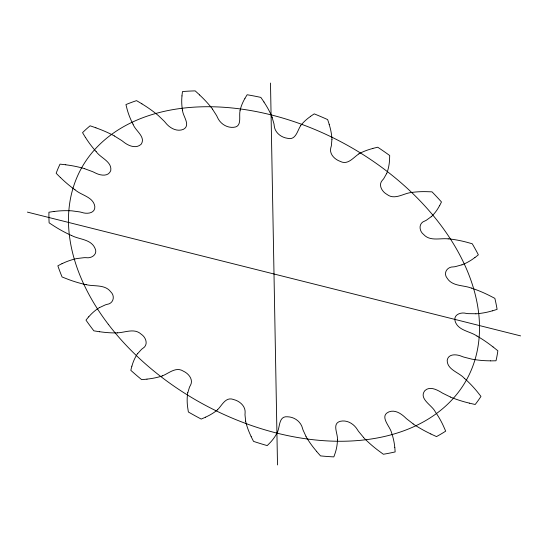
<?xml version="1.0" encoding="UTF-8"?>
<svg xmlns="http://www.w3.org/2000/svg" width="548" height="548" viewBox="0 0 548 548"><rect width="100%" height="100%" fill="white"/><g stroke="black" fill="none" stroke-linecap="round" stroke-linejoin="round"><path stroke-width="0.82" d="M181.936 95.907L182.484 91.557A240.627 162.256 28.6 0 1 195.177 90.879L199.664 94.962M187.806 392.711L189.505 387.1A33.825 22.811 28.6 0 1 190.266 385.71C193.814 379.88 188.759 373.606 183.443 371.215C176.018 366.345 169.092 373.222 162.516 375.805M240.093 110.655C238.64 116.121 242.469 126.759 233.64 127.314C226.708 127.992 220.152 123.601 217.426 117.327A33.825 22.811 28.6 0 0 216.576 115.546L212.473 109.134M131.842 366.16L130.814 370.338A240.627 162.256 28.6 0 0 141.658 379.648L146.987 379.161M386.559 173.668L383.703 178.716A33.825 22.811 28.6 0 1 382.648 179.929C377.825 184.724 381.949 191.69 386.936 194.396C394.08 200.006 402.246 194.218 409.575 192.773A92.968 62.684 28.6 0 1 426.392 191.663L432.002 191.841A240.627 162.256 28.6 0 1 441.469 201.965L439.592 205.753M277.651 431.591C279.987 426.33 278.857 415.802 287.584 416.788C294.386 416.96 300.756 421.57 302.503 428.235A33.825 22.811 28.6 0 0 303.044 430.016L306.065 436.55M244.922 98.332L247.169 94.756A240.627 162.256 28.6 0 1 260.827 97.393L263.999 102.017M137.589 353.707L141.535 349.336A33.825 22.811 28.6 0 1 142.864 348.336C148.652 344.836 145.994 337.267 141.206 334.212C134.397 327.875 125.204 332.581 117.361 332.835M300.681 125.684C297.311 130.623 295.906 140.548 287.501 138.302C280.966 137.39 274.795 132.52 274.199 125.65A33.825 22.811 28.6 0 0 273.979 123.91L272.109 117.388M88.666 316.812L85.981 320.128A240.627 162.256 28.6 0 0 93.866 330.834L99.674 331.773M424.851 390.662C418.357 398.732 432.221 405.349 435.194 411.678A92.968 62.684 28.6 0 1 443.585 426.385L445.682 431.146A240.627 162.256 28.6 0 1 436.496 436.592L430.824 433.982M431.214 216.7L426.269 220.289A33.825 22.811 28.6 0 1 424.693 221.063C418.398 223.146 418.98 231.009 423.679 234.523C430.077 241.572 440.085 237.942 448.209 238.873M425.207 390.347C429.7 386.326 436.256 389.388 440.681 391.991A33.825 22.811 28.6 0 0 442.688 393.211L450.394 396.999M217.577 409.726C222.084 405.335 225.68 396.327 233.722 399.581C239.873 401.102 245.819 406.321 245.1 413.151A33.825 22.811 28.6 0 0 244.99 414.815L245.675 421.172M474.931 257.581L478.363 254.813A240.627 162.256 28.6 0 0 472.239 243.757L466.382 242.134A92.968 62.684 28.6 0 0 448.189 238.818M310.497 116.368L314.237 113.874A240.627 162.256 28.6 0 1 327.649 119.594L329.225 124.355M99.496 307.613L105.332 304.88A33.825 22.811 28.6 0 1 107.12 304.359C113.484 303.585 115.32 296.064 110.771 291.858C104.935 284.124 94.283 286.707 86.118 284.638M358.899 153.892C353.289 157.482 347.87 165.448 340.157 161.345C334.431 159.345 328.821 153.652 330.958 147.152A33.825 22.811 28.6 0 0 331.389 145.61L331.903 139.555M61.958 263.663L57.855 265.814A240.627 162.256 28.6 0 0 62.082 276.973L67.863 279.247A92.968 62.684 28.6 0 0 86.125 284.693M205.575 417.206L201.205 419.069A240.627 162.256 28.6 0 1 188.368 411.986L187.656 407.315A92.057 62.075 28.6 0 1 187.724 392.683M388.642 412.014C379.1 416.309 390.21 426.618 391.519 432.612A92.968 62.684 28.6 0 1 394.759 447.319M461.896 264.821L455.299 266.636A33.825 22.811 28.6 0 1 453.34 266.897C447.25 266.629 442.962 273.089 447.127 278.158C452.244 286.515 463.382 284.967 471.355 288.09M389.135 411.829C394.855 409.596 400.766 413.37 404.842 417.158A33.825 22.811 28.6 0 0 406.493 418.713L413.185 423.905M492.419 310.867L497.098 309.373A240.627 162.256 28.6 0 0 494.858 298.359L489.296 295.488A92.968 62.684 28.6 0 0 471.362 288.043M372.825 148.412L377.73 147.227A240.627 162.256 28.6 0 1 389.697 155.516L389.539 159.989A92.057 62.075 28.6 0 1 386.635 173.709M54.088 211.432L48.936 212.234A240.627 162.256 28.6 0 0 49.128 222.851L54.362 226.256A92.968 62.684 28.6 0 0 71.562 235.544M475.883 313.757L468.225 313.641A33.825 22.811 28.6 0 1 466.06 313.367C460.786 311.887 452.997 314.751 455.189 321.423C458.265 330.725 469.992 331.143 476.972 336.061M490.494 360.879L496.009 360.783A240.627 162.256 28.6 0 0 497.858 350.795L493.084 346.932M65.76 164.756L60.013 164.14A240.627 162.256 28.6 0 0 56.156 173.271L60.376 177.511M469.335 403.164L475.191 404.486A240.627 162.256 28.6 0 0 480.966 396.41L477.397 391.895A92.968 62.684 28.6 0 0 464.594 378.483M27.4 212.11L520.6 335.89M84.721 168.75L92.687 171.688A33.825 22.811 28.6 0 1 94.804 172.702C99.695 175.319 108.093 177.278 110.737 170.688C112.224 161.496 100.359 157.954 96.14 151.536M95.934 127.794L90.105 125.807A240.627 162.256 28.6 0 0 82.543 132.643L85.372 137.336M71.576 235.496C79.186 239.606 90.934 239.038 94.934 248.176C98.126 254.094 91.715 258.635 86.2 257.683A33.825 22.811 28.6 0 0 84.118 257.676L76.912 258.54A92.057 62.075 28.6 0 0 62.006 263.718M114.429 136.007L121.711 140.548A33.825 22.811 28.6 0 1 123.56 141.953C128.321 145.754 135.918 149.09 141.151 144.261C146.179 136.842 135.082 130.63 133.068 124.184M141.932 103.819L136.534 100.64A240.627 162.256 28.6 0 0 125.937 104.572L127.129 109.305A92.968 62.684 28.6 0 0 133.006 124.184M75.021 189.772C81.214 195.396 93.393 196.821 94.825 206.534C95.304 213.487 86.892 214.2 81.974 212.46A33.825 22.811 28.6 0 0 79.775 211.925L71.836 210.836A92.057 62.075 28.6 0 0 54.122 211.494M464.546 378.51C459.306 372.387 447.052 369.893 447.202 360.248C448.38 353.371 456.868 354.241 461.711 356.337A33.825 22.811 28.6 0 0 463.889 357.118L471.931 359.159A92.057 62.075 28.6 0 0 490.474 360.817M363.605 437.489L358.522 431.358A33.825 22.811 28.6 0 1 357.378 429.611C353.871 423.851 347.11 419.679 340.233 421.309C331.67 423.645 338.075 433.776 337.404 439.455M316.648 451.49L320.518 455.895A240.627 162.256 28.6 0 0 333.842 456.888L335.253 452.874A92.968 62.684 28.6 0 0 337.472 439.469M251.135 436.633L253.532 441.38A240.627 162.256 28.6 0 0 267.219 445.599L270.246 442.531A92.968 62.684 28.6 0 0 277.72 431.625M182.518 110.134C182.635 116.08 191.184 125.163 183.368 129.362C176.764 132.041 169.791 128.068 165.681 122.93A33.825 22.811 28.6 0 0 164.27 121.259L158.31 115.532A92.057 62.075 28.6 0 0 141.898 103.86M394.82 447.332L395.142 451.922A240.627 162.256 28.6 0 1 383.367 454.251L378.373 450.579A92.057 62.075 28.6 0 1 363.55 437.523M270.493 83.056L277.507 464.944M469.335 403.109A92.057 62.075 28.6 0 1 450.381 397.053M430.838 433.934A92.057 62.075 28.6 0 1 413.144 423.947M316.703 451.47A92.057 62.075 28.6 0 1 305.996 436.564M251.203 436.626A92.057 62.075 28.6 0 1 245.6 421.159M217.631 409.774A92.968 62.684 28.6 0 1 205.534 417.158M162.557 375.86A92.968 62.684 28.6 0 1 146.96 379.113M131.917 366.187A92.057 62.075 28.6 0 1 137.521 353.659M117.382 332.889A92.968 62.684 28.6 0 1 99.668 331.718M88.735 316.86A92.057 62.075 28.6 0 1 99.435 307.558M74.98 189.807A92.968 62.684 28.6 0 1 60.417 177.484M65.774 164.818A92.057 62.075 28.6 0 1 84.728 168.688M96.092 151.556A92.968 62.684 28.6 0 1 85.426 137.329M95.927 127.848A92.057 62.075 28.6 0 1 114.457 135.959M182.45 110.127A92.968 62.684 28.6 0 1 181.998 95.927M199.609 94.996A92.057 62.075 28.6 0 1 212.542 109.114M240.024 110.628A92.968 62.684 28.6 0 1 244.983 98.366M263.937 102.031A92.057 62.075 28.6 0 1 272.185 117.388M300.619 125.643A92.968 62.684 28.6 0 1 310.545 116.416M329.149 124.348A92.057 62.075 28.6 0 1 331.985 139.576M358.851 153.844A92.968 62.684 28.6 0 1 372.859 148.46M439.523 205.712A92.057 62.075 28.6 0 1 431.283 216.748M474.876 257.526A92.057 62.075 28.6 0 1 461.95 264.883M492.371 310.805A92.057 62.075 28.6 0 1 475.917 313.819M476.993 336.02A92.968 62.684 28.6 0 1 493.042 346.959M108.299 324.293A219.707 148.145 28.6 0 0 462.142 387.011A219.707 148.145 28.6 0 0 251.559 110.696A219.707 148.145 28.6 0 0 108.299 324.293"/></g></svg>
